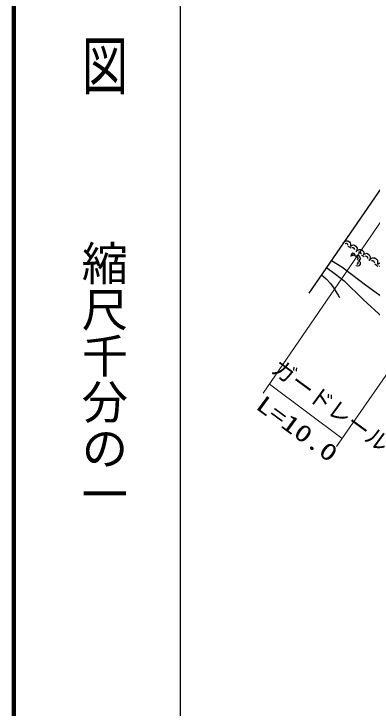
# Model space of a CAD drawing. Units: millimetres, scale not verified. Extents: x 40000 to 680000, y 20000 to 380000.
# Drawn here: x 40000 to 78757, y 240321 to 315505 of the extents above; entities that cross this region are included whole.
import ezdxf
from ezdxf.enums import TextEntityAlignment as Align

# ---------------------------------------------------------------- set-up
doc = ezdxf.new("R2010")
doc.units = ezdxf.units.MM
doc.header["$LTSCALE"] = 1000
for name, color, linetype, lineweight in [('M-BGD', 7, 'Continuous', 25), ('M-BGD-HTXT', 7, 'Continuous', 13), ('M-TTL', 2, 'Continuous', 140), ('M-TTL-BAND', 7, 'Continuous', 25)]:
    doc.layers.add(name, color=color, linetype=linetype, lineweight=lineweight)
doc.styles.add('@ＭＳ ゴシック', font='')
doc.styles.add('ＭＳ ゴシック', font='')
doc.styles.get('@ＭＳ ゴシック').set_extended_font_data('@MS Gothic')
doc.styles.get('ＭＳ ゴシック').set_extended_font_data('MS Gothic')

# ---------------------------------------------------------------- blocks, each defined once
blk = doc.blocks.new('BUHIN96')
at = {"color": 7, "linetype": 'Continuous', "lineweight": 25}
for points in [[(-851, 41), (-812, 231), (-700, 426), (-499, 536), (-316, 527), (-173, 490), (-85, 363), (9, 192), (120, 357), (224, 484), (361, 495), (531, 486), (743, 365), (831, 152), (851, -41)], [(-224, 139), (-348, 209), (-506, 216), (-617, 132)], [(176, 13), (61, 27), (-28, 31), (-169, 34)], [(622, 68), (533, 170), (380, 178), (240, 121)]]:
    blk.add_lwpolyline(points, dxfattribs=at)
blk = doc.blocks.new('BUHIN97')
at = {"color": 7, "linetype": 'Continuous', "lineweight": 25}
for points in [[(-967, 120), (-906, 333), (-762, 546), (-523, 654), (-315, 628), (-155, 574), (-66, 421), (27, 218), (167, 397), (297, 533), (454, 533), (647, 509), (879, 353), (960, 102), (967, -120)], [(-243, 177), (-379, 268), (-558, 290), (-692, 204)], [(201, 0), (72, 25), (-30, 38), (-190, 53)], [(715, 24), (622, 149), (448, 170), (285, 117)]]:
    blk.add_lwpolyline(points, dxfattribs=at)

msp = doc.modelspace()

# ---------------------------------------------------------------- linework, layer by layer
at = {"layer": 'M-BGD'}
msp.add_line((71962, 285257), (81044, 298503), dxfattribs=at)
for points in [[(76996, 288255), (77202, 288228), (77385, 288257), (77517, 288386), (77492, 288570), (77351, 288718), (77249, 288730), (77444, 288860), (77497, 288988), (77476, 289166), (77341, 289300), (77118, 289318), (76972, 289216), (76914, 289400), (76808, 289545), (76667, 289575), (76557, 289520), (76479, 289414), (76451, 289236)], [(74366, 288811), (75465, 288099), (76536, 287331), (78039, 286154), (79577, 285025), (80838, 284161), (82064, 283249), (82918, 282512), (83741, 281722), (84348, 281082), (84906, 280405), (85295, 279830), (85638, 279214), (85990, 278473), (86321, 277708)], [(76811, 289286), (76729, 289375), (76635, 289362), (76585, 289270)], [(77170, 288887), (77261, 288966), (77251, 289053), (77209, 289137), (77088, 289110)], [(73823, 288024), (74791, 287333), (75719, 286596), (77794, 284586), (79914, 282617), (81054, 281510), (82181, 280375)], [(77097, 288440), (77204, 288426), (77268, 288491), (77180, 288599)], [(73275, 287227), (73787, 286794), (74259, 286314), (74629, 285814), (74958, 285265), (75089, 285027), (75222, 284778)]]:
    msp.add_lwpolyline(points, dxfattribs=at)
at = {"layer": 'M-BGD-HTXT'}
for p, q in [((79812, 293169), (66977, 274417)), ((88105, 287728), (74900, 268660)), ((67646, 275395), (75505, 269534))]:
    msp.add_line(p, q, dxfattribs=at)
at = {"layer": 'M-TTL'}
msp.add_line((40000, 380000), (40000, 20000), dxfattribs=at)
at = {"layer": 'M-TTL-BAND'}
msp.add_line((58000, 370000), (58000, 20000), dxfattribs=at)

# ---------------------------------------------------------------- block references
at = {"layer": 'M-BGD', "rotation": 329.86316}
for name, p in [('BUHIN96', (76305, 290195)), ('BUHIN96', (77736, 289269)), ('BUHIN97', (79191, 288242))]:
    msp.add_blockref(name, p, dxfattribs=at)

# ---------------------------------------------------------------- texts
at = {"layer": 'M-BGD-HTXT', "style": 'ＭＳ ゴシック'}
msp.add_text('ガードレール', height=1833, rotation=323.8, dxfattribs=at).set_placement((67371, 276345), align=Align.BOTTOM_LEFT)
at = {"layer": 'M-BGD-HTXT', "style": 'ＭＳ ゴシック', "width": 1.35}
msp.add_text('L=10.0', height=1833, rotation=323.7, dxfattribs=at).set_placement((65717, 272389), align=Align.BOTTOM_LEFT)
at = {"layer": 'M-TTL-BAND', "style": '@ＭＳ ゴシック', "width": 1.4}
msp.add_text('平  面  図', height=3666, rotation=270, dxfattribs=at).set_placement((49777, 306475), align=Align.MIDDLE_RIGHT)
at = {"layer": 'M-TTL-BAND', "style": '@ＭＳ ゴシック'}
msp.add_text('縮尺千分の一', height=3666, rotation=270, dxfattribs=at).set_placement((49777, 261030), align=Align.MIDDLE_RIGHT)

doc.saveas('drawing.dxf')
